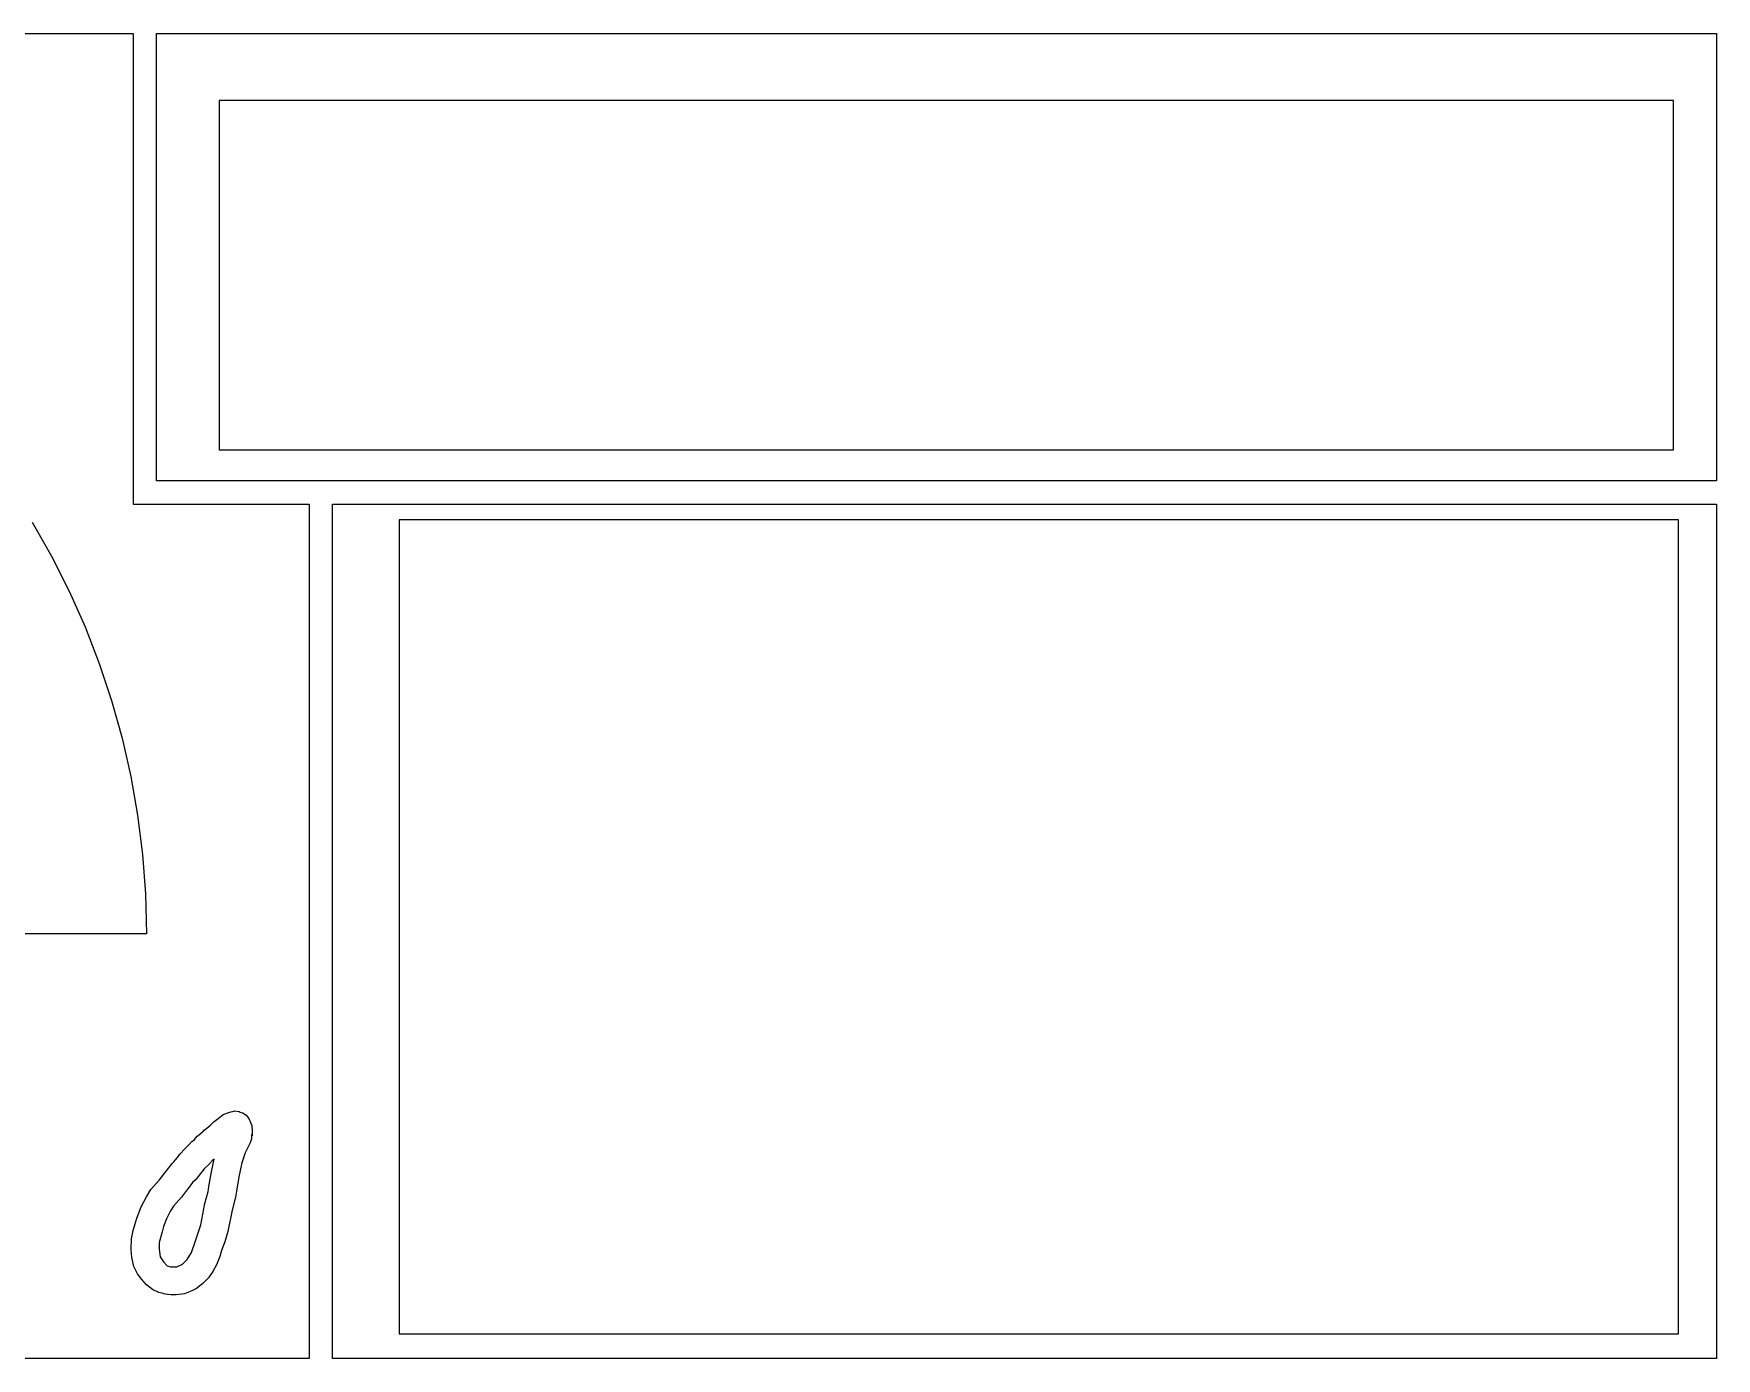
# Model space of a CAD drawing. Extents: x -67 to 553, y 0 to 8091.
# Drawn here: x 225 to 514.3, y 1282.4 to 1510.2 of the extents above; entities that cross this region are included whole.
import ezdxf

# ---------------------------------------------------------------- set-up
doc = ezdxf.new("R2010")
doc.units = 0

msp = doc.modelspace()

# ---------------------------------------------------------------- linework, layer by layer
at = {"layer": 'Calque_1'}
for p, q in [((-36.6785, 1510.23), (242.083, 1510.23)), ((242.083, 1510.23), (242.083, 1429.33)), ((246.083, 1433.33), (246.083, 1510.23)), ((246.083, 1510.23), (514.321, 1510.23)), ((514.321, 1510.23), (514.321, 1433.33)), ((506.96, 1498.74), (256.864, 1498.74)), ((256.864, 1498.74), (256.864, 1438.66)), ((506.96, 1438.66), (506.96, 1498.74)), ((256.864, 1438.66), (506.96, 1438.66)), ((272.339, 1433.33), (246.083, 1433.33)), ((514.321, 1433.33), (272.339, 1433.33)), ((242.083, 1429.33), (272.339, 1429.33)), ((272.339, 1429.33), (272.339, 1282.41)), ((276.339, 1282.41), (276.339, 1429.33)), ((276.339, 1429.33), (514.321, 1429.33)), ((507.787, 1426.64), (287.787, 1426.64)), ((287.787, 1426.64), (287.787, 1286.64)), ((507.787, 1286.64), (507.787, 1426.64)), ((514.321, 1429.33), (514.321, 1282.41)), ((224.712642, 1426.223577), (228.038378, 1420.361486)), ((228.038378, 1420.361486), (231.070555, 1414.350827)), ((231.070555, 1414.350827), (233.804475, 1408.2029)), ((233.804475, 1408.2029), (236.235439, 1401.929006)), ((236.235439, 1401.929006), (238.35875, 1395.540445)), ((238.35875, 1395.540445), (240.169709, 1389.048518)), ((240.169709, 1389.048518), (241.663619, 1382.464525)), ((241.663619, 1382.464525), (242.835781, 1375.799766)), ((242.835781, 1375.799766), (243.681497, 1369.065542)), ((243.681497, 1369.065542), (244.196069, 1362.273153)), ((244.196069, 1362.273153), (244.3748, 1355.4339)), ((244.375, 1355.44), (110.222, 1355.25921)), ((255.101, 1322.27), (255.342898, 1322.486508)), ((255.343, 1322.49), (255.974999, 1323.122988)), ((255.975, 1323.12), (256.693801, 1323.679196)), ((256.694, 1323.68), (257.570997, 1324.319709)), ((257.571, 1324.32), (258.534701, 1324.713805)), ((258.535, 1324.71), (258.717398, 1324.755006)), ((258.717, 1324.76), (258.8674, 1324.824982)), ((258.867, 1324.82), (259.428699, 1324.937819)), ((259.429, 1324.94), (259.439901, 1324.950319)), ((259.44, 1324.95), (260.317497, 1324.86499)), ((260.317497, 1324.86499), (260.479697, 1324.775005)), ((260.48, 1324.77), (260.921401, 1324.639296)), ((260.921, 1324.64), (261.505898, 1324.254503)), ((261.505, 1324.26), (261.971825, 1323.661427)), ((261.506, 1324.26), (261.505, 1324.26)), ((261.971825, 1323.661427), (262.2213, 1322.98979)), ((262.222, 1322.99), (262.448801, 1322.430804)), ((262.449, 1322.43), (262.502999, 1322.173698)), ((251.712, 1319.16), (252.224598, 1319.737691)), ((252.224, 1319.73), (252.6276, 1320.070095)), ((252.628, 1320.07), (253.062099, 1320.593398)), ((253.062, 1320.6), (253.2481, 1320.758697)), ((253.248, 1320.76), (253.962599, 1321.3238)), ((253.963, 1321.32), (253.980992, 1321.335081)), ((253.981, 1321.34), (254.047465, 1321.390284)), ((254.047465, 1321.390284), (254.051001, 1321.385006)), ((254.051, 1321.38), (254.2768, 1321.63691)), ((254.051, 1321.38), (254.051, 1321.38)), ((254.276, 1321.64), (254.718899, 1322.004781)), ((254.719, 1322), (254.72, 1322)), ((254.72, 1322), (255.101301, 1322.2667)), ((262.415504, 1320.167761), (262.205901, 1319.4766)), ((262.41, 1320.89), (262.415504, 1320.167761)), ((262.532, 1320.67), (262.410599, 1320.891218)), ((262.503, 1322.17), (262.541999, 1321.747805)), ((262.542, 1321.74), (262.531999, 1320.6672)), ((262.542, 1321.75), (262.542, 1321.74)), ((249.341, 1316.55), (249.703701, 1316.933381)), ((249.703, 1316.93), (250.097137, 1317.500643)), ((250.097137, 1317.500643), (250.9391, 1318.45191)), ((250.94, 1318.46), (251.712101, 1319.161806)), ((250.94, 1318.45), (250.94, 1318.45)), ((255.534, 1314.46), (255.9805, 1316.68829)), ((255.979, 1316.69), (255.6375, 1316.374194)), ((255.981, 1316.69), (255.979148, 1316.692646)), ((255.98, 1316.69), (255.981, 1316.69)), ((261.338325, 1317.770327), (260.7306, 1316.02539)), ((262.206, 1319.48), (261.338325, 1317.770327)), ((246.586, 1313.1), (247.4918, 1314.31441)), ((247.492, 1314.32), (247.793199, 1314.652792)), ((247.793, 1314.65), (248.788898, 1315.93209)), ((248.789, 1315.93), (249.068601, 1316.213712)), ((249.069, 1316.22), (249.340798, 1316.553798)), ((254.274, 1315), (253.2389, 1313.6611)), ((255.143, 1315.8), (254.2748, 1315.002097)), ((255.088, 1311.98), (255.533899, 1314.46351)), ((255.638, 1316.36), (255.143002, 1315.801412)), ((255.638, 1316.38), (255.638, 1316.36)), ((260.731, 1316.02), (260.259198, 1313.6383)), ((244.347, 1310.2), (245.1004, 1311.43399)), ((245.1, 1311.43), (246.008787, 1312.502648)), ((246.008787, 1312.502648), (246.5857, 1313.1028)), ((246.586, 1313.1), (246.586, 1313.1)), ((251.22, 1311.29), (250.362703, 1310.1361)), ((251.521, 1311.62), (251.220198, 1311.28771)), ((252.285, 1312.63), (251.520702, 1311.62181)), ((252.721, 1313.06), (252.285901, 1312.628994)), ((253.055, 1313.47), (252.720101, 1313.064897)), ((253.239, 1313.66), (253.055099, 1313.4636)), ((254.407, 1309.04), (254.947498, 1311.07758)), ((254.948, 1311.07), (255.088099, 1311.976408)), ((259.815, 1311.17), (259.651699, 1310.13641)), ((260.259, 1313.64), (259.815101, 1311.16782)), ((242.674, 1306.51), (243.4339, 1308.464555)), ((243.4339, 1308.464555), (244.3468, 1310.19561)), ((248.986, 1308.61), (248.513701, 1307.807414)), ((248.986, 1308.61), (248.986, 1308.61)), ((250.363, 1310.13), (248.9863, 1308.6009)), ((253.712, 1305.36), (254.406999, 1309.04101)), ((259.652, 1310.13), (259.069102, 1307.90229)), ((242.0781, 1304.401132), (242.382898, 1305.36308)), ((242.383, 1305.36), (242.673901, 1306.50519)), ((247.273, 1305.11), (247.035301, 1304.154009)), ((247.791225, 1306.430961), (247.2732, 1305.10768)), ((248.514, 1307.8), (247.791225, 1306.430961)), ((252.777, 1302.62), (253.712902, 1305.36039)), ((259.069, 1307.91), (258.375001, 1304.23272)), ((241.726, 1301.13), (241.755001, 1302.93922)), ((241.755, 1302.94), (242.0781, 1304.401132)), ((247.035, 1304.15), (246.521899, 1302.31551)), ((246.522, 1302.32), (246.533007, 1301.25489)), ((252.089, 1300.59), (252.776797, 1302.6152)), ((257.841, 1302.472841), (257.283, 1300.97129)), ((258.375, 1304.23), (257.841, 1302.472841)), ((241.815562, 1299.779936), (241.726599, 1301.1288)), ((242.186, 1298.22), (241.815562, 1299.779936)), ((246.532, 1301.25), (246.714999, 1299.83869)), ((246.533, 1301.25), (246.532, 1301.25)), ((246.715, 1299.84), (247.276199, 1299.01212)), ((250.53, 1298.6), (251.356813, 1299.405761)), ((251.356813, 1299.405761), (252.0886, 1300.58951)), ((256.965763, 1299.9395), (256.416401, 1298.5184)), ((257.283, 1300.97), (256.965763, 1299.9395)), ((242.802412, 1296.970457), (242.1859, 1298.22398)), ((243.563, 1295.96), (242.802412, 1296.970457)), ((247.277, 1299.02), (247.9415, 1298.344599)), ((247.941, 1298.34), (248.346198, 1298.225303)), ((248.346, 1298.23), (248.5155, 1298.172982)), ((248.516, 1298.17), (248.781599, 1298.159946)), ((248.781, 1298.16), (249.580501, 1298.14386)), ((248.781, 1298.16), (248.781, 1298.16)), ((249.581, 1298.14), (249.807298, 1298.238002)), ((249.807, 1298.24), (250.206499, 1298.426108)), ((249.807, 1298.24), (249.807, 1298.24)), ((250.207, 1298.43), (250.5284, 1298.601)), ((250.528, 1298.6), (250.4215, 1298.525996)), ((250.422, 1298.52), (250.5305, 1298.595988)), ((255.791607, 1297.370517), (255.018227, 1296.280798)), ((256.416, 1298.52), (255.791607, 1297.370517)), ((244.379326, 1295.044029), (243.5631, 1295.9572)), ((245.394, 1294.24), (244.379326, 1295.044029)), ((246.486576, 1293.73688), (245.3938, 1294.245191)), ((247.203, 1293.56), (246.486576, 1293.73688)), ((247.311413, 1293.503294), (247.202299, 1293.554017)), ((247.948, 1293.37), (247.311413, 1293.503294)), ((250.897, 1293.51), (249.4603, 1293.310461)), ((251.75, 1293.85), (250.896302, 1293.505778)), ((252.258, 1294.09), (251.750099, 1293.853807)), ((252.951, 1294.44), (252.258002, 1294.082998)), ((252.952, 1294.44), (252.951, 1294.44)), ((254.077636, 1295.292009), (252.95161, 1294.44532)), ((255.018227, 1296.280798), (254.077636, 1295.292009)), ((248.651737, 1293.327221), (247.948901, 1293.376933)), ((249.4603, 1293.310461), (248.6449, 1293.36022)), ((248.645, 1293.36), (248.736779, 1293.344351)), ((248.736779, 1293.344351), (248.651737, 1293.327221)), ((287.787, 1286.64), (507.787, 1286.64)), ((272.339, 1282.41), (209.441, 1282.41)), ((514.321, 1282.41), (276.339, 1282.41))]:
    msp.add_line(p, q, dxfattribs=at)

doc.saveas('drawing.dxf')
